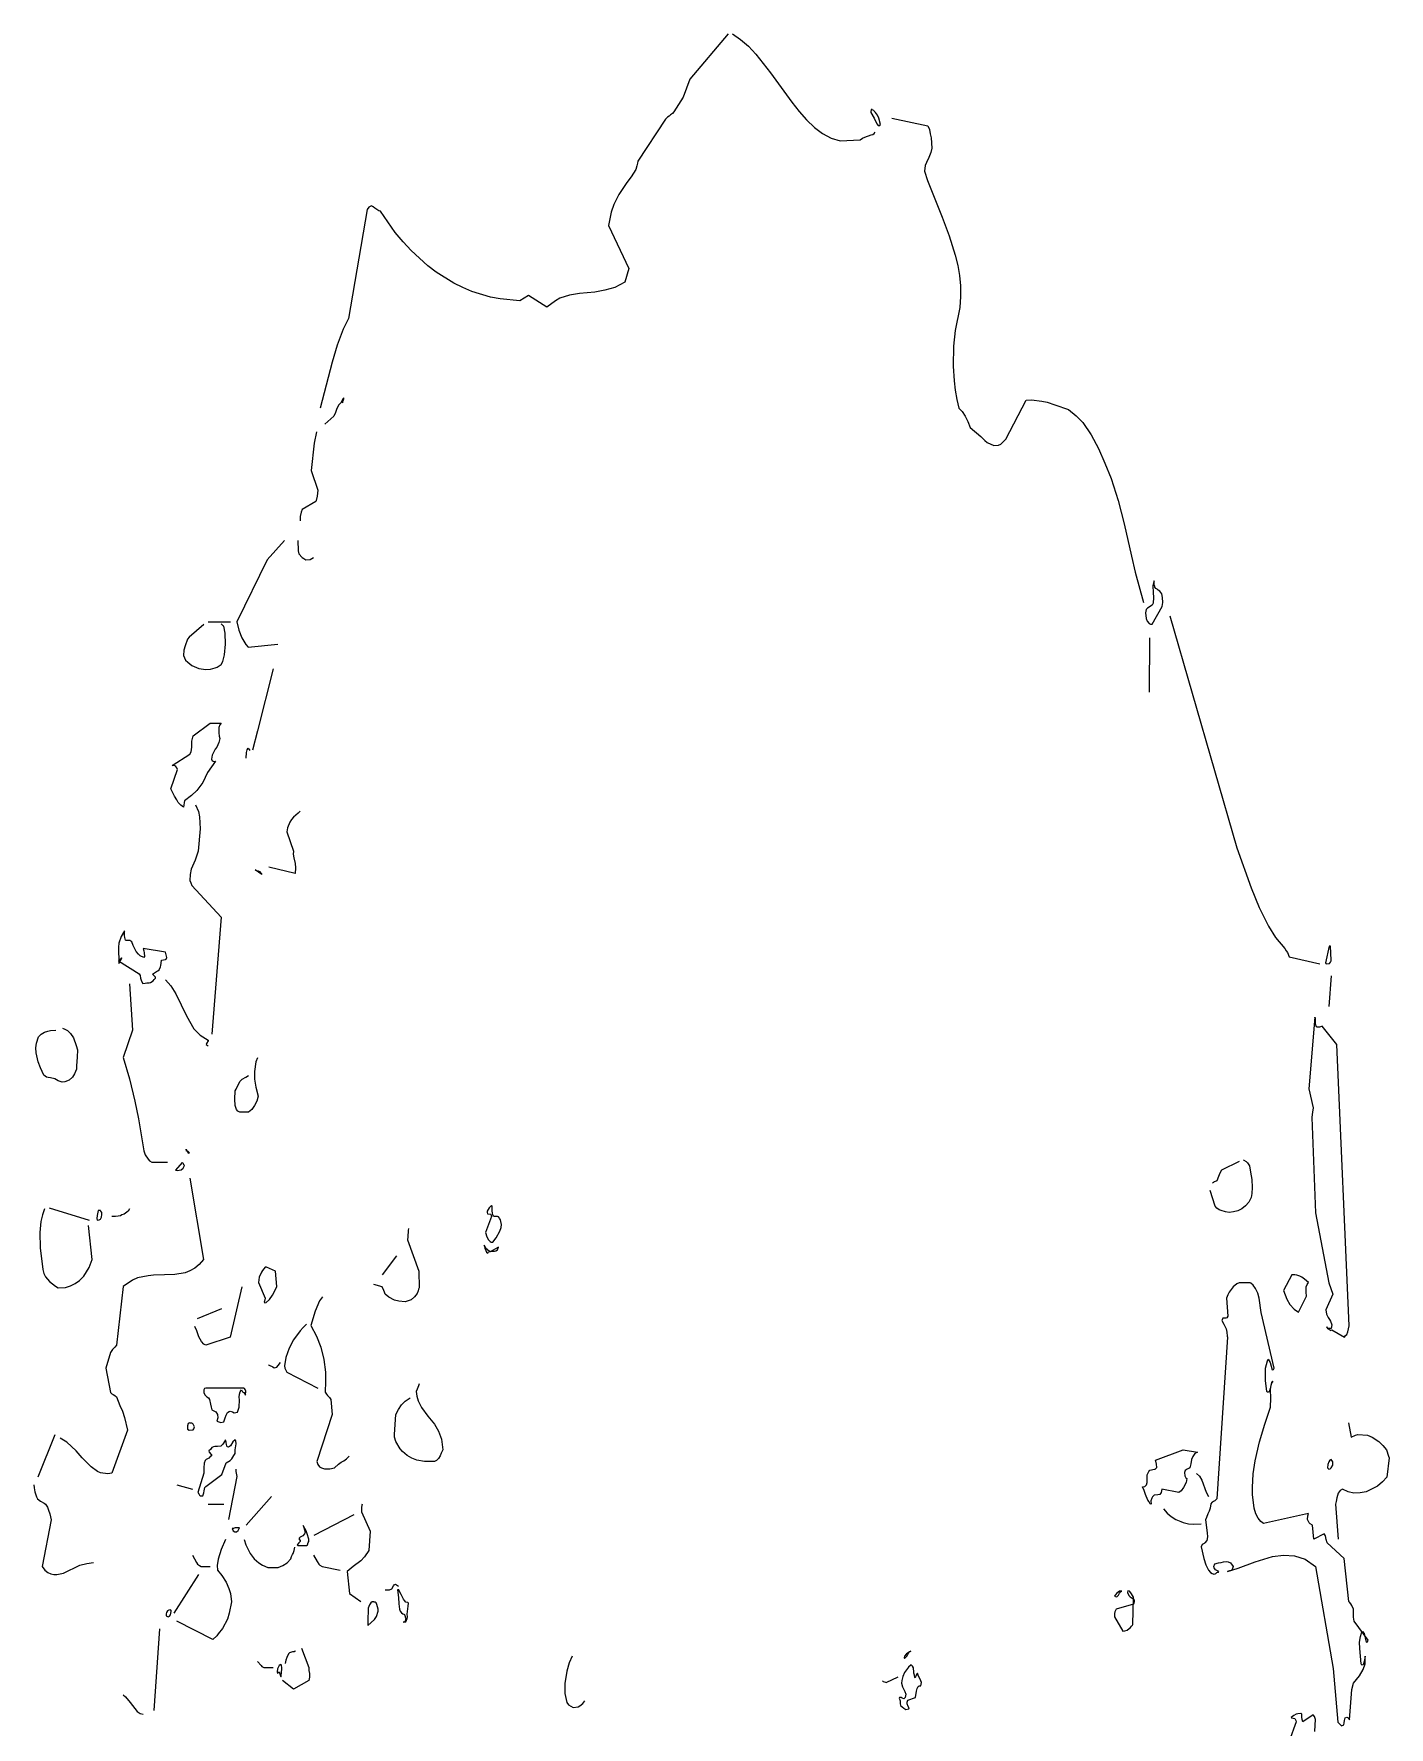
# Model space of a CAD drawing. Header units: metres. Extents: x -2.8 to 2.4, y -0.1 to 12.7.
# Drawn here: x -2.46 to 2.22, y 6.86 to 12.7 of the extents above; entities that cross this region are included whole.
import ezdxf

# ---------------------------------------------------------------- set-up
doc = ezdxf.new("R2010")
doc.units = ezdxf.units.M
doc.header["$LTSCALE"] = 0.2

msp = doc.modelspace()

# ---------------------------------------------------------------- linework, layer by layer
at = {"flags": 128}
for points in [[(-0.0622, 12.6981), (-0.1935, 12.5421), (-0.2167, 12.4797), (-0.2497, 12.429), (-0.2535, 12.4238), (-0.2602, 12.4186), (-0.2655, 12.4147), (-0.2707, 12.4108), (-0.2782, 12.4043), (-0.3735, 12.2587), (-0.375, 12.2522), (-0.3772, 12.2431), (-0.3802, 12.2301), (-0.396, 12.2054), (-0.411, 12.1859), (-0.4387, 12.1443), (-0.456, 12.1092), (-0.4657, 12.0832), (-0.4747, 12.0377), (-0.4042, 11.8895), (-0.4185, 11.8414), (-0.4522, 11.8232), (-0.4867, 11.8141), (-0.522, 11.8076), (-0.5745, 11.8024), (-0.609, 11.7972), (-0.642, 11.7868), (-0.6577, 11.7777), (-0.6877, 11.7556), (-0.7507, 11.7959), (-0.7807, 11.7777), (-0.8482, 11.7842), (-0.8812, 11.7907), (-0.9457, 11.8102), (-0.9772, 11.8232), (-1.008, 11.8388), (-1.0687, 11.8765), (-1.098, 11.8986), (-1.155, 11.9506), (-1.1827, 11.9805), (-1.2097, 12.013), (-1.2607, 12.0871), (-1.266, 12.0884), (-1.2802, 12.0975), (-1.2855, 12.1014), (-1.2885, 12.1027), (-1.2908, 12.1053), (-1.2937, 12.104), (-1.2967, 12.1027), (-1.299, 12.1014), (-1.3012, 12.1001), (-1.3065, 12.0923), (-1.371, 11.7166), (-1.389, 11.6802), (-1.4107, 11.6243), (-1.428, 11.5658), (-1.4482, 11.4865), (-1.4692, 11.4072)], [(-0.0465, 12.6981), (-0.0187, 12.6786), (0.0082, 12.6552), (0.0338, 12.6279), (0.084, 12.5642), (0.1575, 12.4628), (0.183, 12.4303), (0.2085, 12.4017), (0.2355, 12.3757), (0.264, 12.3549), (0.2933, 12.338), (0.3247, 12.3289), (0.3938, 12.3328), (0.4013, 12.338), (0.4095, 12.3419), (0.4313, 12.3497), (0.4373, 12.351), (0.4418, 12.3549), (0.4448, 12.3588)], [(0.4402, 12.4342), (0.4365, 12.4355), (0.4343, 12.4368), (0.4313, 12.4368), (0.4305, 12.429), (0.4305, 12.4264), (0.4418, 12.4069), (0.4515, 12.3874), (0.456, 12.3822), (0.4613, 12.3822), (0.4635, 12.3861), (0.4583, 12.4069), (0.4538, 12.4173), (0.4463, 12.4264), (0.4418, 12.4316), (0.4402, 12.4342)], [(0.5025, 12.4069), (0.6263, 12.3809), (0.6323, 12.3679), (0.6352, 12.3536), (0.6383, 12.3393), (0.6405, 12.3042), (0.6375, 12.2886), (0.63, 12.2717), (0.6218, 12.2548), (0.618, 12.2444), (0.6158, 12.2249), (0.6255, 12.1924), (0.6758, 12.0663), (0.7005, 12.0013), (0.7215, 11.935), (0.7298, 11.8999), (0.7357, 11.8648), (0.7395, 11.8297), (0.7395, 11.792), (0.7373, 11.7543), (0.7208, 11.675), (0.7155, 11.6217), (0.7147, 11.5528), (0.7178, 11.5021), (0.7215, 11.4696), (0.7268, 11.4371), (0.7335, 11.4072), (0.7448, 11.3955), (0.7553, 11.3799), (0.7643, 11.3617), (0.7733, 11.3409), (0.8093, 11.3097), (0.8235, 11.2954), (0.831, 11.2889), (0.8543, 11.2785), (0.8708, 11.2798), (0.879, 11.2837), (0.8963, 11.3006), (0.966, 11.4345), (0.984, 11.4358), (1.02, 11.4319), (1.038, 11.428), (1.065, 11.4189), (1.1123, 11.4033), (1.1385, 11.3812), (1.161, 11.3578), (1.1902, 11.3149), (1.215, 11.2681), (1.2375, 11.2174), (1.2593, 11.1654), (1.2833, 11.0887), (1.3043, 11.0081), (1.329, 10.8976), (1.3417, 10.8417), (1.371, 10.7377)], [(-1.3882, 11.4371), (-1.3913, 11.4293), (-1.392, 11.4254), (-1.3875, 11.4423), (-1.3875, 11.4436), (-1.3905, 11.4397), (-1.398, 11.4254), (-1.4017, 11.4215), (-1.4055, 11.4176), (-1.4122, 11.4033), (-1.416, 11.3929), (-1.4212, 11.3799), (-1.4527, 11.3526)], [(-1.4812, 11.3253), (-1.4895, 11.2863), (-1.5, 11.1927), (-1.4767, 11.1251), (-1.4775, 11.1147), (-1.479, 11.1043), (-1.4827, 11.0887), (-1.4842, 11.0861), (-1.5307, 11.0575), (-1.5345, 11.0484), (-1.5375, 11.0341), (-1.5382, 11.0185)], [(-1.5922, 10.9509), (-1.6515, 10.8846), (-1.7565, 10.6701), (-1.7497, 10.6415), (-1.7392, 10.6155), (-1.7325, 10.6038), (-1.7257, 10.5921), (-1.7175, 10.583), (-1.6148, 10.5934)], [(-1.5457, 10.9509), (-1.545, 10.9158), (-1.5428, 10.9054), (-1.5315, 10.8924), (-1.5247, 10.8885), (-1.518, 10.8846), (-1.503, 10.8859), (-1.4918, 10.8924)], [(1.407, 10.804), (1.407, 10.8118), (1.4025, 10.7949), (1.404, 10.7715), (1.4055, 10.7546), (1.404, 10.7351), (1.4003, 10.7286), (1.3845, 10.7182), (1.3793, 10.713), (1.377, 10.7013), (1.38, 10.6818), (1.3838, 10.6727), (1.3898, 10.6649), (1.395, 10.6623), (1.4003, 10.6623), (1.4348, 10.7234), (1.437, 10.7377), (1.4363, 10.7546), (1.4333, 10.7676), (1.4303, 10.7715), (1.4265, 10.7767), (1.4212, 10.7793), (1.4175, 10.7832), (1.413, 10.7858), (1.41, 10.7897), (1.4093, 10.7936), (1.4085, 10.7949), (1.4078, 10.8001), (1.407, 10.8014), (1.407, 10.8027), (1.407, 10.804)], [(1.461, 10.6909), (1.6928, 9.8914), (1.7423, 9.7536), (1.7693, 9.686), (1.8015, 9.621), (1.8263, 9.582), (1.8585, 9.5443), (1.863, 9.5365), (1.8668, 9.53), (1.8735, 9.5157), (1.9785, 9.491)], [(-1.8705, 10.661), (-1.9207, 10.6181), (-1.926, 10.6103), (-1.935, 10.5882), (-1.9387, 10.5726), (-1.9402, 10.5544), (-1.9372, 10.5466), (-1.9335, 10.5388), (-1.9253, 10.531), (-1.911, 10.5206), (-1.8877, 10.5102), (-1.8637, 10.5063), (-1.8472, 10.5076), (-1.8315, 10.5115), (-1.824, 10.5141), (-1.8098, 10.5232), (-1.8045, 10.5336), (-1.7985, 10.557), (-1.7948, 10.5934), (-1.7962, 10.6311), (-1.8015, 10.6558), (-1.8037, 10.6571), (-1.8067, 10.6597), (-1.809, 10.6623), (-1.8098, 10.6636)], [(-1.8547, 10.6701), (-1.7782, 10.6701)], [(1.3913, 10.6155), (1.3898, 10.4283)], [(-1.6312, 10.5089), (-1.6852, 10.2944), (-1.7025, 10.2281)], [(-1.8098, 10.3217), (-1.815, 10.3152), (-1.818, 10.3061), (-1.8187, 10.2879), (-1.8173, 10.2762), (-1.815, 10.2684), (-1.818, 10.2541), (-1.8255, 10.2385), (-1.8308, 10.232), (-1.8412, 10.2112), (-1.8435, 10.1969), (-1.8412, 10.1917), (-1.8345, 10.1891), (-1.83, 10.1904), (-1.8577, 10.1514), (-1.8735, 10.1163), (-1.8945, 10.089), (-1.9125, 10.0721), (-1.9372, 10.0539), (-1.938, 10.0474), (-1.9387, 10.0383), (-1.9402, 10.0318), (-1.9492, 10.0383), (-1.9582, 10.0474), (-1.9635, 10.0565), (-1.9717, 10.0695), (-1.9837, 10.0942), (-1.9613, 10.1618), (-1.9627, 10.167), (-1.9665, 10.1722), (-1.9695, 10.1735), (-1.9792, 10.1748), (-1.9178, 10.2138), (-1.914, 10.2229), (-1.9117, 10.2385), (-1.911, 10.2593), (-1.9072, 10.2775), (-1.848, 10.3217), (-1.8098, 10.3217)], [(-1.7235, 10.2008), (-1.7228, 10.2203), (-1.7205, 10.2294), (-1.7167, 10.2346), (-1.7115, 10.2268)], [(-1.899, 10.0396), (-1.8885, 10.0162), (-1.8847, 9.998), (-1.8832, 9.9564), (-1.8893, 9.8797), (-1.9005, 9.8485), (-1.9132, 9.8173), (-1.917, 9.7991), (-1.9178, 9.7783), (-1.9147, 9.7705), (-1.911, 9.7614), (-1.8098, 9.6522), (-1.8427, 9.2492)], [(-1.5382, 10.0175), (-1.5442, 10.011), (-1.5607, 9.9967), (-1.5675, 9.9889), (-1.5735, 9.9798), (-1.581, 9.9603), (-1.584, 9.946), (-1.5607, 9.8797), (-1.5615, 9.8693), (-1.56, 9.8563), (-1.5555, 9.8368), (-1.554, 9.8225), (-1.5555, 9.803), (-1.6462, 9.8251)], [(-1.692, 9.8147), (-1.683, 9.8121), (-1.6785, 9.8095), (-1.6725, 9.803), (-1.6702, 9.7991), (-1.6927, 9.816), (-1.692, 9.8147)], [(-2.1435, 9.5976), (-2.1435, 9.6054), (-2.1555, 9.5859), (-2.1637, 9.5625), (-2.1645, 9.5482), (-2.1637, 9.4923), (-2.1532, 9.5105), (-2.154, 9.5118), (-2.1577, 9.5079), (-2.1645, 9.5014), (-2.0932, 9.4572), (-2.0895, 9.4507), (-2.088, 9.4416), (-2.085, 9.4312), (-2.0805, 9.4234), (-2.0722, 9.4247), (-2.067, 9.426), (-2.0587, 9.426), (-2.0535, 9.4273), (-2.0445, 9.4325), (-2.0408, 9.4377), (-2.0362, 9.4416), (-2.037, 9.4455), (-2.0445, 9.4533), (-2.0467, 9.4559), (-2.0437, 9.4585), (-2.0333, 9.465), (-2.0287, 9.4676), (-2.0242, 9.4702), (-2.0197, 9.4806), (-2.0183, 9.4858), (-2.0167, 9.4936), (-2.016, 9.504), (-2.0092, 9.5053), (-2.0025, 9.5066), (-1.9995, 9.5079), (-1.998, 9.5131), (-1.9995, 9.5222), (-2.0025, 9.5313), (-2.079, 9.5443), (-2.0775, 9.5365), (-2.076, 9.5287), (-2.0752, 9.517), (-2.0768, 9.5131), (-2.0902, 9.5183), (-2.0955, 9.5248), (-2.103, 9.5339), (-2.1135, 9.5547), (-2.1187, 9.5677), (-2.1255, 9.5716), (-2.1375, 9.5716), (-2.1405, 9.5729), (-2.1427, 9.582), (-2.1435, 9.5885), (-2.1435, 9.5963), (-2.1435, 9.5976)], [(2.0153, 9.5521), (2.0108, 9.5521), (1.998, 9.4949), (2.0003, 9.491), (2.0122, 9.4923), (2.0153, 9.4975), (2.0175, 9.5014), (2.0183, 9.504), (2.0153, 9.5521)], [(-2.1262, 9.4221), (-2.1165, 9.2622), (-2.1488, 9.1686), (-2.1262, 9.0945), (-2.1075, 9.0178), (-2.0955, 8.9567), (-2.0775, 8.8462), (-2.0722, 8.8332), (-2.0625, 8.8176), (-2.058, 8.8124), (-2.0497, 8.8072), (-1.995, 8.8072)], [(-2.0017, 9.4364), (-1.9837, 9.4156), (-1.9672, 9.3883), (-1.9297, 9.3116), (-1.9042, 9.2674), (-1.8832, 9.2453), (-1.8547, 9.2284), (-1.8547, 9.2258), (-1.8607, 9.2167), (-1.8615, 9.2128), (-1.8555, 9.2089)], [(2.0183, 9.4494), (2.01, 9.3441)], [(1.9643, 9.3025), (1.9635, 9.3038), (1.9628, 9.3051), (1.962, 9.3064), (1.9613, 9.3077), (1.941, 9.0607), (1.956, 8.9944), (1.9538, 8.9801), (1.9523, 8.9723), (1.9508, 8.9619), (1.9643, 8.633), (2.01, 8.3912), (2.0235, 8.3522), (1.9995, 8.2976), (2.0018, 8.2833), (2.0078, 8.2716), (2.0122, 8.2651), (2.016, 8.2586), (2.0197, 8.2469), (2.0183, 8.2339), (2.0078, 8.2339), (2.004, 8.2365), (2.0025, 8.2391), (2.0055, 8.2339), (2.013, 8.2287), (2.016, 8.2274), (2.0205, 8.2287), (2.064, 8.204), (2.0678, 8.2092), (2.0715, 8.2131), (2.0753, 8.2222), (2.0798, 8.243), (2.0378, 9.2128), (1.9868, 9.2765), (1.9815, 9.2739), (1.9778, 9.2726), (1.9695, 9.2726), (1.9673, 9.2739), (1.9643, 9.283), (1.9643, 9.2999), (1.9643, 9.3025)], [(-2.358, 9.27), (-2.349, 9.2661), (-2.3407, 9.2609), (-2.3295, 9.2505), (-2.3197, 9.2362), (-2.31, 9.2102), (-2.3062, 9.1946), (-2.307, 9.1699), (-2.3085, 9.1543), (-2.3092, 9.14), (-2.3092, 9.1283), (-2.316, 9.1114), (-2.3227, 9.101), (-2.3347, 9.0906), (-2.349, 9.0841), (-2.3587, 9.0828), (-2.3723, 9.088), (-2.3842, 9.0945), (-2.3992, 9.0984), (-2.4067, 9.0997), (-2.4127, 9.101), (-2.4217, 9.1075), (-2.4337, 9.1322), (-2.4412, 9.153), (-2.4487, 9.1842), (-2.4495, 9.2011), (-2.4472, 9.218), (-2.4397, 9.2401), (-2.4307, 9.2492), (-2.4195, 9.2557), (-2.4075, 9.2596), (-2.3985, 9.2609), (-2.3805, 9.2622)], [(-1.6852, 9.1673), (-1.6912, 9.153), (-1.6957, 9.1205), (-1.695, 9.0932), (-1.6912, 9.0659), (-1.6822, 9.0347), (-1.6875, 9.0178), (-1.695, 9.0022), (-1.7047, 8.9892), (-1.716, 8.9801), (-1.746, 8.9801), (-1.7527, 8.9827), (-1.7572, 8.9892), (-1.7617, 9.0022), (-1.7632, 9.0243), (-1.7617, 9.0529), (-1.7588, 9.0594), (-1.7512, 9.0737), (-1.7445, 9.0867), (-1.7378, 9.0932), (-1.725, 9.101), (-1.716, 9.1062)], [(-1.9297, 8.8462), (-1.9312, 8.8527), (-1.9237, 8.8384), (-1.9192, 8.8397), (-1.9222, 8.8423), (-1.9245, 8.8436), (-1.9275, 8.8449), (-1.9297, 8.8449), (-1.9297, 8.8462)], [(-1.9402, 8.8033), (-1.9425, 8.8033), (-1.9432, 8.8046), (-1.9447, 8.8059), (-1.968, 8.7799), (-1.9597, 8.7786), (-1.9552, 8.7799), (-1.9485, 8.7812), (-1.941, 8.7864), (-1.9372, 8.7955), (-1.938, 8.7968), (-1.9387, 8.7981), (-1.9395, 8.7994), (-1.9402, 8.8007), (-1.9402, 8.802), (-1.9402, 8.8033)], [(1.716, 8.815), (1.7167, 8.8137), (1.7242, 8.8098), (1.7295, 8.8046), (1.7333, 8.7981), (1.7363, 8.7942), (1.7393, 8.7734), (1.7438, 8.7474), (1.7452, 8.7201), (1.7445, 8.6993), (1.7415, 8.685), (1.7333, 8.6694), (1.7228, 8.6564), (1.71, 8.646), (1.6957, 8.6395), (1.6815, 8.6356), (1.6665, 8.6343), (1.653, 8.6356), (1.638, 8.6408), (1.6313, 8.6434), (1.6238, 8.6486), (1.6178, 8.6551), (1.6005, 8.7097)], [(1.7003, 8.8098), (1.6395, 8.7799), (1.6343, 8.7695), (1.6298, 8.7578), (1.6238, 8.7435), (1.6208, 8.7422), (1.6178, 8.7409), (1.6148, 8.7396), (1.6118, 8.737), (1.608, 8.7344)], [(-1.9178, 8.7526), (-1.8712, 8.4718), (-1.8862, 8.4549), (-1.9012, 8.4419), (-1.9178, 8.4328), (-1.9342, 8.4263), (-1.9695, 8.4198), (-2.0062, 8.4185), (-2.0437, 8.4172), (-2.0625, 8.4159), (-2.0985, 8.4081), (-2.1157, 8.4003), (-2.1488, 8.3782), (-2.1712, 8.1767), (-2.1773, 8.1689), (-2.1855, 8.1611), (-2.1923, 8.1507), (-2.208, 8.0974), (-2.1915, 8.0129), (-2.187, 8.009), (-2.1832, 8.0064), (-2.1765, 8.0025), (-2.1712, 7.9986), (-2.1592, 7.9687), (-2.151, 7.9492), (-2.1435, 7.9271), (-2.133, 7.8829), (-2.187, 7.7347), (-2.2012, 7.7321), (-2.226, 7.736), (-2.2372, 7.7412), (-2.259, 7.7568), (-2.2897, 7.788), (-2.31, 7.8114), (-2.3422, 7.8413), (-2.3655, 7.8556)], [(-2.4195, 8.646), (-2.427, 8.6252), (-2.4322, 8.6031), (-2.4352, 8.5654), (-2.4345, 8.5121), (-2.4255, 8.4367), (-2.4217, 8.4237), (-2.4165, 8.412), (-2.4022, 8.3964), (-2.3812, 8.3795), (-2.373, 8.3743), (-2.3475, 8.3756), (-2.3302, 8.3808), (-2.3137, 8.3886), (-2.2987, 8.399), (-2.2837, 8.4146), (-2.2657, 8.4445), (-2.2552, 8.4718), (-2.268, 8.5888)], [(-2.4037, 8.6499), (-2.2657, 8.607)], [(-2.1262, 8.646), (-2.1315, 8.6382), (-2.145, 8.6278), (-2.1532, 8.6252), (-2.157, 8.6226), (-2.166, 8.6213), (-2.1742, 8.62), (-2.187, 8.62)], [(-0.876, 8.6551), (-0.8767, 8.6564), (-0.8775, 8.6577), (-0.8857, 8.6499), (-0.8925, 8.6382), (-0.8933, 8.6343), (-0.8917, 8.6291), (-0.8798, 8.6278), (-0.8775, 8.62), (-0.8985, 8.5654), (-0.894, 8.5498), (-0.888, 8.5394), (-0.8827, 8.5342), (-0.879, 8.5316), (-0.873, 8.5316), (-0.8617, 8.5459), (-0.849, 8.5693), (-0.8445, 8.5823), (-0.843, 8.5927), (-0.846, 8.6031), (-0.8475, 8.6083), (-0.849, 8.6122), (-0.8505, 8.6148), (-0.8542, 8.6187), (-0.8573, 8.62), (-0.8692, 8.62), (-0.8723, 8.6226), (-0.8745, 8.6317), (-0.876, 8.6395), (-0.876, 8.6525), (-0.876, 8.6551)], [(-2.226, 8.6408), (-2.2342, 8.6408), (-2.238, 8.6239), (-2.2395, 8.6135), (-2.238, 8.607), (-2.2312, 8.6083), (-2.2267, 8.6109), (-2.223, 8.6174), (-2.2215, 8.6265), (-2.2222, 8.6343), (-2.2252, 8.6382), (-2.226, 8.6395), (-2.226, 8.6408)], [(-1.1647, 8.5784), (-1.1655, 8.5719), (-1.1662, 8.5498), (-1.1678, 8.5394), (-1.1287, 8.4315), (-1.1272, 8.3743), (-1.1295, 8.3691), (-1.131, 8.3639), (-1.1347, 8.3548), (-1.143, 8.3431), (-1.155, 8.3327), (-1.1753, 8.3262), (-1.197, 8.3275), (-1.212, 8.3314), (-1.2323, 8.3418), (-1.245, 8.3522), (-1.2473, 8.3587), (-1.2495, 8.3652), (-1.2548, 8.3769), (-1.2833, 8.386)], [(-1.206, 8.4848), (-1.2548, 8.4185)], [(-0.897, 8.5121), (-0.9037, 8.5212), (-0.9008, 8.5108), (-0.8947, 8.4965), (-0.891, 8.4939), (-0.8887, 8.4978), (-0.8812, 8.4991), (-0.876, 8.5004), (-0.8677, 8.5004), (-0.8625, 8.5017), (-0.8573, 8.5056), (-0.8535, 8.5147), (-0.882, 8.4978), (-0.8872, 8.5017), (-0.8902, 8.5043), (-0.8933, 8.5069), (-0.8955, 8.5082), (-0.897, 8.5108), (-0.897, 8.5121)], [(-1.6537, 8.4458), (-1.6583, 8.4458), (-1.668, 8.4341), (-1.6717, 8.4276), (-1.6793, 8.4107), (-1.6815, 8.3925), (-1.6583, 8.3379), (-1.6612, 8.3275), (-1.662, 8.3249), (-1.6597, 8.3223), (-1.6552, 8.3236), (-1.6433, 8.334), (-1.6335, 8.3483), (-1.6237, 8.3665), (-1.6185, 8.3782), (-1.623, 8.4315), (-1.6537, 8.4458)], [(1.8863, 8.4185), (1.8818, 8.4185), (1.8533, 8.3652), (1.8653, 8.3353), (1.8757, 8.3171), (1.89, 8.3002), (1.905, 8.2898), (1.9327, 8.3457), (1.9313, 8.3587), (1.932, 8.3769), (1.935, 8.386), (1.9402, 8.3925), (1.926, 8.4042), (1.9163, 8.4107), (1.9095, 8.4146), (1.8998, 8.4172), (1.893, 8.4185), (1.8893, 8.4185), (1.8863, 8.4185)], [(-1.7392, 8.3769), (-1.7797, 8.204), (-1.863, 8.1767), (-1.8697, 8.1793), (-1.878, 8.1884), (-1.887, 8.2053), (-1.8945, 8.2261), (-1.9012, 8.2404)], [(1.7003, 8.3912), (1.6928, 8.3873), (1.6793, 8.3769), (1.6658, 8.3587), (1.662, 8.3496), (1.6568, 8.3379), (1.662, 8.2768), (1.6575, 8.2703), (1.6545, 8.269), (1.6447, 8.269), (1.6418, 8.2638), (1.641, 8.2612), (1.6478, 8.2482), (1.6515, 8.2417), (1.6553, 8.2326), (1.6583, 8.2209), (1.659, 8.2079), (1.6598, 8.204), (1.6238, 7.6463), (1.617, 7.6398), (1.6125, 7.6372), (1.608, 7.6346), (1.6058, 7.6333), (1.6028, 7.6294), (1.6005, 7.6138), (1.5968, 7.6034), (1.593, 7.5943), (1.5878, 7.5826), (1.5848, 7.5735), (1.59, 7.5293), (1.5908, 7.515), (1.5885, 7.5033), (1.5825, 7.4942), (1.5795, 7.4929), (1.5758, 7.4903), (1.5727, 7.489), (1.5698, 7.4812), (1.5788, 7.4409), (1.5855, 7.4188), (1.5945, 7.4006), (1.602, 7.3928), (1.6073, 7.3889), (1.611, 7.3876), (1.6133, 7.3863), (1.6178, 7.3876), (1.62, 7.3889), (1.6238, 7.3928), (1.626, 7.3941), (1.6298, 7.3941), (1.6305, 7.3954), (1.6238, 7.3993), (1.6185, 7.4019), (1.614, 7.4084), (1.6133, 7.4136), (1.6162, 7.4227), (1.629, 7.4253), (1.638, 7.4266), (1.6463, 7.4292), (1.6553, 7.4305), (1.6628, 7.4292), (1.6703, 7.4253), (1.68, 7.4136), (1.6763, 7.4032), (1.6725, 7.3993), (1.6673, 7.398), (1.6643, 7.3967), (1.6598, 7.3954), (1.6973, 7.4071), (1.7558, 7.4292), (1.815, 7.4474), (1.8533, 7.4526), (1.8915, 7.45), (1.9283, 7.4383), (1.9635, 7.4136), (2.025, 7.0613), (2.0408, 6.8767), (2.0468, 6.8702), (2.0535, 6.8637), (2.061, 6.8676), (2.0625, 6.8741), (2.064, 6.8819), (2.0648, 6.8871), (2.0663, 6.891), (2.0715, 6.8936), (2.076, 6.891), (2.0813, 6.8845), (2.0888, 6.9885), (2.0948, 7.0106), (2.1158, 7.0366), (2.1285, 7.0574), (2.1352, 7.0769), (2.1352, 7.1042), (2.1315, 7.086), (2.1277, 7.0743), (2.124, 7.073), (2.121, 7.0769), (2.1165, 7.1302), (2.1158, 7.1523), (2.1188, 7.1718), (2.1225, 7.1835), (2.1263, 7.1887), (2.1315, 7.1822), (2.1352, 7.1666), (2.1383, 7.1523), (2.1435, 7.1536), (2.1458, 7.1588), (2.097, 7.2251), (2.0948, 7.2381), (2.0948, 7.2654), (2.0895, 7.2784), (2.0858, 7.2849), (2.0813, 7.2901), (2.079, 7.2927), (2.0632, 7.4409), (2.004, 7.4942), (2.001, 7.5059), (1.998, 7.5189), (1.9935, 7.5254), (1.9583, 7.5072), (1.953, 7.5553), (1.9455, 7.5605), (1.9418, 7.5631), (1.9365, 7.5748), (1.9373, 7.5878), (1.9395, 7.5956), (1.785, 7.5618), (1.7753, 7.5683), (1.7655, 7.58), (1.758, 7.5943), (1.752, 7.6138), (1.7468, 7.6619), (1.746, 7.6853), (1.749, 7.7321), (1.7558, 7.7776), (1.7708, 7.8426), (1.7895, 7.9037), (1.8083, 7.9622), (1.8098, 7.9934), (1.809, 8.0233), (1.8105, 8.0389), (1.8135, 8.048), (1.8165, 8.0519), (1.812, 8.0454), (1.8075, 8.0272), (1.8037, 8.0155), (1.8, 8.0142), (1.7978, 8.0142), (1.7955, 8.0168), (1.791, 8.0545), (1.7918, 8.0974), (1.7978, 8.1221), (1.8008, 8.1286), (1.8075, 8.1169), (1.8105, 8.1039), (1.8143, 8.0909), (1.8195, 8.0922), (1.8218, 8.0974), (1.7768, 8.2885), (1.77, 8.3379), (1.7648, 8.3561), (1.7573, 8.3717), (1.7483, 8.3834), (1.7408, 8.3899), (1.7385, 8.3912), (1.7003, 8.3912)], [(-1.809, 8.3015), (-1.893, 8.2677)], [(-1.461, 8.3431), (-1.4708, 8.3288), (-1.4857, 8.2937), (-1.5015, 8.2443), (-1.482, 8.2079), (-1.4662, 8.1689), (-1.4558, 8.1273), (-1.4505, 8.0831), (-1.4505, 8.0506), (-1.452, 8.0142), (-1.4467, 8.0077), (-1.443, 8.0025), (-1.437, 7.996), (-1.4325, 7.9895), (-1.4273, 7.9375), (-1.4805, 7.775), (-1.4767, 7.7646), (-1.4715, 7.7568), (-1.4647, 7.7529), (-1.4535, 7.7503), (-1.4355, 7.7503), (-1.4198, 7.7529), (-1.4062, 7.7659), (-1.3965, 7.7724), (-1.3867, 7.7776), (-1.3777, 7.7841), (-1.3687, 7.7932)], [(-1.5157, 8.2482), (-1.527, 8.2378), (-1.5382, 8.2261), (-1.5607, 8.1949), (-1.5757, 8.1663), (-1.5877, 8.1338), (-1.5922, 8.1052), (-1.5907, 8.0974), (-1.5877, 8.0896), (-1.584, 8.0831), (-1.4767, 8.0285)], [(-1.647, 8.1091), (-1.6455, 8.1078), (-1.6372, 8.1039), (-1.632, 8.1013), (-1.6275, 8.0987), (-1.6185, 8.1), (-1.6132, 8.1065), (-1.6057, 8.1169)], [(-1.8637, 8.0285), (-1.8675, 8.0272), (-1.8697, 8.022), (-1.8705, 8.0116), (-1.866, 8.0038), (-1.8592, 7.9986), (-1.854, 7.9947), (-1.8502, 7.9895), (-1.8465, 7.9726), (-1.8442, 7.9622), (-1.842, 7.9531), (-1.8292, 7.9466), (-1.8232, 7.9375), (-1.8217, 7.9258), (-1.8247, 7.9141), (-1.8112, 7.9102), (-1.8007, 7.9115), (-1.797, 7.9258), (-1.7932, 7.9349), (-1.7887, 7.944), (-1.7827, 7.9479), (-1.779, 7.9492), (-1.7715, 7.9466), (-1.7655, 7.9427), (-1.7535, 7.9453), (-1.7482, 7.9622), (-1.7475, 7.9882), (-1.7482, 7.9973), (-1.7475, 8.0077), (-1.7452, 8.0155), (-1.74, 8.022), (-1.7362, 8.0155), (-1.7325, 8.0129), (-1.7265, 8.0038), (-1.7257, 8.0181), (-1.7272, 8.0233), (-1.7295, 8.0272), (-1.7317, 8.0285), (-1.8637, 8.0285)], [(-1.128, 8.0428), (-1.1302, 8.0363), (-1.1325, 8.0298), (-1.134, 8.0246), (-1.1377, 8.0168), (-1.1355, 7.9999), (-1.131, 7.9843), (-1.1197, 7.9609), (-1.0972, 7.931), (-1.074, 7.9037), (-1.0605, 7.8803), (-1.0507, 7.8517), (-1.0462, 7.8153), (-1.0515, 7.8036), (-1.0552, 7.7945), (-1.0605, 7.7854), (-1.0673, 7.7789), (-1.074, 7.775), (-1.1092, 7.775), (-1.1355, 7.7802), (-1.1527, 7.7867), (-1.1692, 7.7958), (-1.185, 7.8101), (-1.1925, 7.8192), (-1.2075, 7.8439), (-1.212, 7.8595), (-1.2127, 7.8686), (-1.2075, 7.9375), (-1.1992, 7.9544), (-1.1887, 7.97), (-1.1753, 7.983), (-1.1587, 7.9947)], [(-1.9178, 7.9089), (-1.9215, 7.9076), (-1.9237, 7.9063), (-1.9267, 7.8985), (-1.926, 7.8868), (-1.9207, 7.8829), (-1.9065, 7.8842), (-1.9042, 7.8881), (-1.9027, 7.8946), (-1.9065, 7.9037), (-1.9087, 7.9063), (-1.911, 7.9076), (-1.9178, 7.9076), (-1.9178, 7.9089)], [(2.0775, 7.9089), (2.0865, 7.8595), (2.1015, 7.866), (2.1098, 7.8686), (2.1427, 7.866), (2.1593, 7.8595), (2.1825, 7.8439), (2.196, 7.8309), (2.2088, 7.8153), (2.2155, 7.7932), (2.2178, 7.788), (2.2103, 7.7217), (2.1945, 7.7048), (2.1773, 7.6905), (2.1383, 7.671), (2.1173, 7.6671), (2.0963, 7.6658), (2.076, 7.671), (2.0573, 7.6801), (2.049, 7.6749), (2.0423, 7.6658), (2.0378, 7.6502), (2.0348, 7.6372), (2.0333, 7.6281), (2.0415, 7.5072)], [(-2.3835, 7.8673), (-2.4427, 7.7217)], [(-1.7932, 7.8426), (-1.794, 7.8439), (-1.7948, 7.8478), (-1.7948, 7.8504), (-1.8023, 7.8387), (-1.8045, 7.8348), (-1.812, 7.8283), (-1.8232, 7.827), (-1.8322, 7.827), (-1.8367, 7.8257), (-1.842, 7.8231), (-1.8472, 7.8166), (-1.8525, 7.8114), (-1.8517, 7.8075), (-1.8442, 7.7997), (-1.842, 7.7958), (-1.845, 7.7932), (-1.8472, 7.7932), (-1.8533, 7.7867), (-1.8577, 7.7841), (-1.8622, 7.7815), (-1.866, 7.7789), (-1.869, 7.7698), (-1.8697, 7.7529), (-1.8697, 7.7347), (-1.8907, 7.6684), (-1.8877, 7.6632), (-1.8855, 7.6593), (-1.8832, 7.6567), (-1.8735, 7.6567), (-1.8705, 7.6671), (-1.869, 7.6736), (-1.8682, 7.6801), (-1.8668, 7.6853), (-1.863, 7.6892), (-1.8082, 7.7308), (-1.7932, 7.7711), (-1.7797, 7.7789), (-1.7738, 7.7841), (-1.7663, 7.7958), (-1.7625, 7.8023), (-1.7617, 7.8153), (-1.758, 7.8361), (-1.7595, 7.8465), (-1.7625, 7.8504), (-1.77, 7.8426), (-1.7782, 7.8296), (-1.785, 7.8244), (-1.7887, 7.8257), (-1.791, 7.8283), (-1.7917, 7.8348), (-1.7932, 7.84), (-1.7932, 7.8413), (-1.7932, 7.8426)], [(1.5563, 7.8075), (1.548, 7.8023), (1.5413, 7.7919), (1.5367, 7.7815), (1.5338, 7.7672), (1.53, 7.7529), (1.527, 7.7516), (1.524, 7.7503), (1.521, 7.749), (1.518, 7.7464), (1.5143, 7.7438), (1.512, 7.7373), (1.5128, 7.7256), (1.5165, 7.7191), (1.5195, 7.7165), (1.5173, 7.7022), (1.509, 7.6853), (1.5, 7.6736), (1.4925, 7.6684), (1.4333, 7.6801), (1.4318, 7.6684), (1.4265, 7.6619), (1.4205, 7.6606), (1.407, 7.6593), (1.4018, 7.6528), (1.3988, 7.6489), (1.3958, 7.6398), (1.3965, 7.6281), (1.3935, 7.6294), (1.3898, 7.6359), (1.386, 7.6424), (1.3777, 7.6619), (1.3725, 7.6749), (1.3673, 7.6879), (1.3748, 7.6892), (1.3808, 7.6944), (1.383, 7.7022), (1.3838, 7.7295), (1.389, 7.7412), (1.3927, 7.7451), (1.398, 7.7464), (1.4025, 7.7477), (1.4085, 7.749), (1.4108, 7.749), (1.4168, 7.7542), (1.416, 7.7659), (1.413, 7.7763), (1.4123, 7.7802), (1.5075, 7.8153), (1.5563, 7.8075)], [(2.0235, 7.7737), (2.0175, 7.7815), (2.013, 7.7802), (2.0093, 7.7737), (2.0063, 7.7646), (2.0055, 7.7529), (2.0093, 7.749), (2.0138, 7.7503), (2.0175, 7.7529), (2.0235, 7.762), (2.0235, 7.7724), (2.0235, 7.7737)], [(-1.7602, 7.749), (-1.7602, 7.7412), (-1.7588, 7.7347), (-1.7572, 7.7295), (-1.7557, 7.723), (-1.785, 7.5748)], [(1.5533, 7.7334), (1.5638, 7.7243), (1.572, 7.7113), (1.5863, 7.6697), (1.5945, 7.6541)], [(-2.4562, 7.6944), (-2.4555, 7.684), (-2.4525, 7.671), (-2.4472, 7.6528), (-2.4435, 7.6463), (-2.433, 7.6385), (-2.4202, 7.632), (-2.4165, 7.6281), (-2.4097, 7.6177), (-2.4052, 7.6073), (-2.4015, 7.5943), (-2.397, 7.5735), (-2.4277, 7.4136), (-2.4187, 7.4006), (-2.4083, 7.3928), (-2.3977, 7.3876), (-2.3872, 7.385), (-2.3767, 7.385), (-2.3542, 7.3902), (-2.2972, 7.4175), (-2.2732, 7.424), (-2.25, 7.4266)], [(-1.9635, 7.6944), (-1.9095, 7.6801)], [(-1.6365, 7.6541), (-1.7235, 7.5553)], [(-1.8547, 7.6281), (-1.8007, 7.6281)], [(-1.353, 7.5917), (-1.491, 7.5202)], [(-1.3237, 7.6281), (-1.3252, 7.6242), (-1.3268, 7.6164), (-1.3268, 7.6021), (-1.296, 7.5345), (-1.3012, 7.4682), (-1.3155, 7.4461), (-1.329, 7.4331), (-1.3545, 7.4136), (-1.3755, 7.3954), (-1.368, 7.32), (-1.3282, 7.2927)], [(1.44, 7.6125), (1.452, 7.5969), (1.4663, 7.5852), (1.482, 7.5748), (1.4993, 7.5683), (1.5075, 7.5644), (1.5255, 7.5605), (1.5428, 7.5592), (1.569, 7.5605)], [(-1.7625, 7.5462), (-1.7655, 7.5449), (-1.7677, 7.5436), (-1.7722, 7.5436), (-1.7685, 7.5358), (-1.7632, 7.5332), (-1.7572, 7.5332), (-1.752, 7.5371), (-1.7475, 7.5462), (-1.7617, 7.5462), (-1.7625, 7.5462)], [(-1.5225, 7.5462), (-1.5277, 7.554), (-1.5247, 7.5475), (-1.5202, 7.5319), (-1.5225, 7.5254), (-1.5285, 7.5189), (-1.533, 7.5163), (-1.5375, 7.5137), (-1.5397, 7.5124), (-1.5428, 7.5085), (-1.5382, 7.5033), (-1.5375, 7.4994), (-1.5428, 7.4942), (-1.548, 7.4877), (-1.5457, 7.4851), (-1.5157, 7.4851), (-1.5127, 7.4877), (-1.5097, 7.4955), (-1.5082, 7.4994), (-1.5075, 7.5072), (-1.5135, 7.5254), (-1.5172, 7.5358), (-1.5217, 7.5436), (-1.5225, 7.5462)], [(-1.7955, 7.5059), (-1.8098, 7.4721), (-1.8202, 7.4383), (-1.824, 7.4162), (-1.8232, 7.4006), (-1.8082, 7.3824), (-1.7925, 7.359), (-1.7835, 7.3369), (-1.7782, 7.32), (-1.7752, 7.2914), (-1.7827, 7.2524), (-1.7887, 7.2316), (-1.806, 7.1991), (-1.8202, 7.1809), (-1.8247, 7.1744), (-1.839, 7.1614), (-1.9627, 7.2251)], [(-1.731, 7.5059), (-1.7257, 7.4877), (-1.7107, 7.4578), (-1.6965, 7.4396), (-1.68, 7.4253), (-1.668, 7.4175), (-1.6492, 7.4097), (-1.614, 7.4097), (-1.5975, 7.4162), (-1.5825, 7.4253), (-1.5697, 7.4396), (-1.5675, 7.4474), (-1.5645, 7.4539), (-1.5622, 7.4578), (-1.5585, 7.4682), (-1.5562, 7.4799)], [(-1.9095, 7.4526), (-1.8952, 7.4266), (-1.8915, 7.4214), (-1.8847, 7.4162), (-1.8787, 7.4136), (-1.8487, 7.4136)], [(-1.4918, 7.4526), (-1.479, 7.4305), (-1.4737, 7.4214), (-1.47, 7.4175), (-1.4617, 7.4136), (-1.3995, 7.4006)], [(-1.8885, 7.385), (-1.9732, 7.2524)], [(-1.245, 7.333), (-1.2292, 7.333), (-1.2217, 7.3356), (-1.2165, 7.346), (-1.2142, 7.3499), (-1.209, 7.3525), (-1.1985, 7.3447)], [(-1.1977, 7.333), (-1.2022, 7.333), (-1.1992, 7.3057), (-1.1977, 7.2849), (-1.1955, 7.2654), (-1.1932, 7.2589), (-1.1887, 7.2537), (-1.1842, 7.2498), (-1.1805, 7.2485), (-1.1782, 7.2472), (-1.1737, 7.2329), (-1.176, 7.2251), (-1.179, 7.2212), (-1.1827, 7.2212), (-1.1737, 7.2225), (-1.1707, 7.2277), (-1.1692, 7.2329), (-1.1678, 7.2394), (-1.1692, 7.2485), (-1.1655, 7.2758), (-1.164, 7.2862), (-1.1662, 7.2888), (-1.173, 7.2901), (-1.1775, 7.2953), (-1.182, 7.3005), (-1.1895, 7.3161), (-1.1963, 7.3291), (-1.1977, 7.333)], [(1.3223, 7.3278), (1.3163, 7.3291), (1.3155, 7.3239), (1.32, 7.3135), (1.3245, 7.3083), (1.335, 7.3018), (1.338, 7.2966), (1.3388, 7.2914), (1.3365, 7.2836), (1.2758, 7.2654), (1.272, 7.2563), (1.2705, 7.2511), (1.2705, 7.2394), (1.299, 7.19), (1.3065, 7.1913), (1.314, 7.1939), (1.3207, 7.1991), (1.3253, 7.203), (1.329, 7.2069), (1.3328, 7.2108), (1.3342, 7.2134), (1.3365, 7.307), (1.329, 7.3187), (1.3238, 7.3265), (1.323, 7.3265), (1.3223, 7.3278)], [(1.296, 7.3278), (1.2878, 7.3278), (1.2788, 7.3213), (1.2728, 7.3148), (1.2705, 7.3109), (1.2758, 7.3083), (1.2795, 7.3096), (1.284, 7.3148), (1.2878, 7.3213), (1.2923, 7.3265), (1.2938, 7.3265), (1.296, 7.3278)], [(-1.986, 7.2641), (-1.9905, 7.2628), (-1.995, 7.2602), (-1.9987, 7.255), (-2.0002, 7.2498), (-1.9995, 7.2433), (-1.9935, 7.2394), (-1.989, 7.242), (-1.9852, 7.2459), (-1.9823, 7.2576), (-1.9823, 7.2615), (-1.9837, 7.2628), (-1.986, 7.2628), (-1.986, 7.2641)], [(-1.2833, 7.2914), (-1.2892, 7.2914), (-1.2945, 7.2875), (-1.299, 7.281), (-1.3035, 7.2693), (-1.3043, 7.2238), (-1.3043, 7.2095), (-1.2817, 7.2303), (-1.275, 7.2407), (-1.269, 7.2589), (-1.2683, 7.2654), (-1.2735, 7.2823), (-1.2758, 7.2875), (-1.2795, 7.2901), (-1.2825, 7.2901), (-1.2833, 7.2914)], [(-2.0227, 7.1978), (-2.043, 6.917)], [(-1.533, 7.1315), (-1.5075, 7.0652), (-1.5082, 7.0548), (-1.506, 7.0444), (-1.5052, 7.0314), (-1.5075, 7.0197), (-1.5607, 6.9898), (-1.599, 7.0197)], [(-1.6852, 7.086), (-1.6725, 7.0717), (-1.6695, 7.0678), (-1.6627, 7.0652), (-1.6312, 7.0652)], [(-1.6027, 7.073), (-1.6035, 7.0743), (-1.6042, 7.0756), (-1.6102, 7.0717), (-1.6162, 7.06), (-1.617, 7.0496), (-1.6162, 7.0444), (-1.6102, 7.0496), (-1.605, 7.0327), (-1.6035, 7.034), (-1.602, 7.0496), (-1.6012, 7.0574), (-1.6012, 7.0665), (-1.6027, 7.0704), (-1.6027, 7.073)], [(-1.554, 7.1224), (-1.5555, 7.1211), (-1.5585, 7.1185), (-1.5645, 7.1185), (-1.5675, 7.1172), (-1.5742, 7.1159), (-1.578, 7.112), (-1.584, 7.099), (-1.5877, 7.0899), (-1.5892, 7.0782)], [(-0.6, 7.1042), (-0.6105, 7.0808), (-0.6187, 7.0522), (-0.6255, 7.0093), (-0.6247, 6.9755), (-0.618, 6.9443), (-0.6128, 6.9365), (-0.5962, 6.9274), (-0.579, 6.9287), (-0.573, 6.9326), (-0.5625, 6.9404), (-0.5565, 6.9495)], [(0.5775, 7.0639), (0.5738, 7.0691), (0.573, 7.0704), (0.5707, 7.073), (0.5693, 7.0743), (0.5603, 7.0665), (0.5468, 7.047), (0.5408, 7.034), (0.537, 7.0197), (0.5363, 7.0106), (0.54, 6.9976), (0.5475, 6.982), (0.5505, 6.9729), (0.549, 6.9612), (0.5445, 6.9573), (0.5385, 6.9586), (0.5348, 6.9612), (0.5295, 6.9612), (0.528, 6.9586), (0.531, 6.9495), (0.5318, 6.9404), (0.5325, 6.9339), (0.5438, 6.9248), (0.5505, 6.9196), (0.561, 6.9222), (0.5625, 6.9261), (0.5588, 6.93), (0.5557, 6.9391), (0.555, 6.9456), (0.5573, 6.9521), (0.5842, 6.9612), (0.588, 6.9833), (0.5895, 6.9924), (0.5933, 6.9989), (0.597, 7.0015), (0.6023, 7.0015), (0.6045, 7.0132), (0.6, 7.0249), (0.5948, 7.0353), (0.5917, 7.0457), (0.5895, 7.0444), (0.5865, 7.0379), (0.5835, 7.0288), (0.582, 7.0301), (0.5813, 7.0379), (0.579, 7.0457), (0.5783, 7.0522), (0.5775, 7.06), (0.5775, 7.0613), (0.5775, 7.0639)], [(0.564, 7.1185), (0.5685, 7.1211), (0.5632, 7.1185), (0.5535, 7.112), (0.546, 7.1042), (0.5453, 7.099), (0.546, 7.0964), (0.5557, 7.1055), (0.558, 7.1107), (0.5625, 7.1172), (0.564, 7.1185)], [(0.471, 7.0184), (0.4733, 7.0171), (0.4808, 7.0145), (0.483, 7.0132), (0.525, 7.0327)], [(-2.1488, 6.9703), (-2.1397, 6.9638), (-2.124, 6.9443), (-2.1, 6.9131), (-2.0902, 6.9066), (-2.079, 6.904)], [(1.917, 6.904), (1.9133, 6.9066), (1.9028, 6.9053), (1.8967, 6.904), (1.8885, 6.8988), (1.8795, 6.8923), (1.881, 6.891), (1.893, 6.8884), (1.896, 6.8819), (1.8967, 6.878), (1.8735, 6.8104)], [(1.9613, 6.8442), (1.9628, 6.8663), (1.9635, 6.8858), (1.9605, 6.8962), (1.9552, 6.9014), (1.92, 6.878), (1.9178, 6.8858), (1.917, 6.8936), (1.917, 6.9014), (1.917, 6.904)]]:
    msp.add_lwpolyline(points, dxfattribs=at)

doc.saveas('drawing.dxf')
